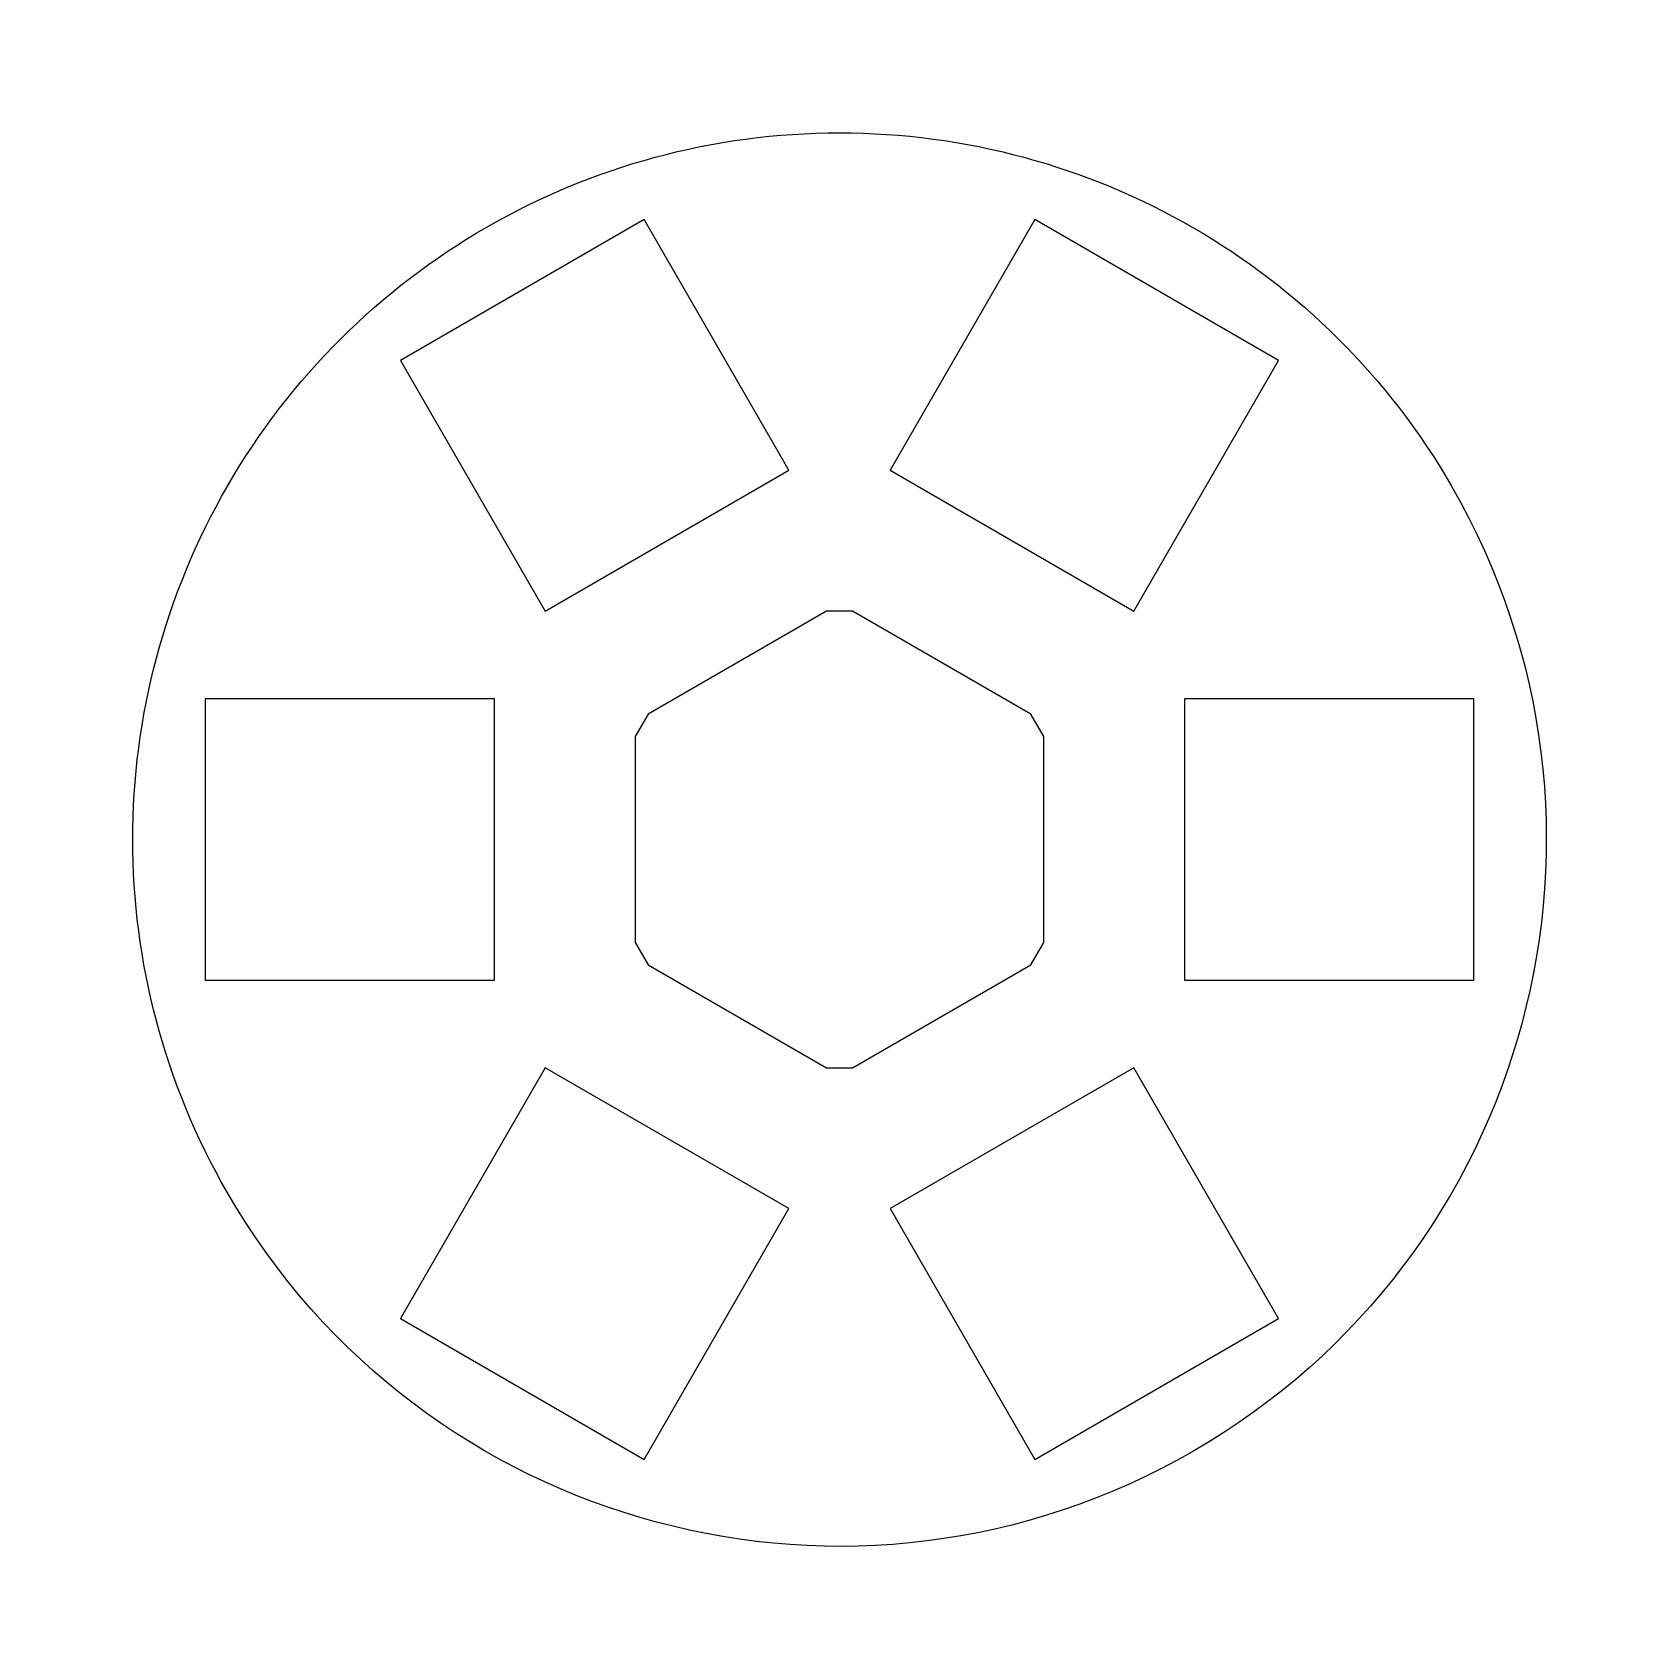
# Model space of a CAD drawing. Header units: millimetres. Extents: x 3277.7 to 3295.2, y 1716.3 to 1733.8.
import ezdxf

# ---------------------------------------------------------------- set-up
doc = ezdxf.new("R2010")
doc.units = ezdxf.units.MM

msp = doc.modelspace()

# ---------------------------------------------------------------- linework, layer by layer
at = {"color": 254, "true_color": 0xcad1ee, "extrusion": (-3.77686e-08, 7.80881e-17, -1)}
for p, q in [((3284.326, 1731.76, 462.543), (3281.687, 1730.236, 462.543)), ((3285.893, 1729.046, 462.543), (3284.326, 1731.76, 462.543)), ((3288.556, 1731.76, 462.543), (3286.989, 1729.046, 462.543)), ((3291.195, 1730.236, 462.543), (3288.556, 1731.76, 462.543)), ((3281.687, 1730.236, 462.543), (3283.254, 1727.522, 462.543)), ((3289.628, 1727.522, 462.543), (3291.195, 1730.236, 462.543)), ((3283.254, 1727.522, 462.543), (3285.893, 1729.046, 462.543)), ((3286.989, 1729.046, 462.543), (3289.628, 1727.522, 462.543)), ((3286.302, 1727.522, 462.543), (3284.369, 1726.406, 462.543)), ((3286.58, 1727.522, 462.543), (3286.302, 1727.522, 462.543)), ((3288.513, 1726.406, 462.543), (3286.58, 1727.522, 462.543)), ((3282.706, 1726.573, 462.543), (3279.572, 1726.573, 462.543)), ((3279.572, 1726.573, 462.543), (3279.572, 1723.525, 462.543)), ((3282.706, 1723.525, 462.543), (3282.706, 1726.573, 462.543)), ((3290.176, 1726.573, 462.543), (3290.176, 1723.525, 462.543)), ((3293.31, 1726.573, 462.543), (3290.176, 1726.573, 462.543)), ((3293.31, 1723.525, 462.543), (3293.31, 1726.573, 462.543)), ((3284.369, 1726.406, 462.543), (3284.23, 1726.165, 462.543)), ((3288.652, 1726.165, 462.543), (3288.513, 1726.406, 462.543)), ((3284.23, 1726.165, 462.543), (3284.23, 1723.933, 462.543)), ((3288.652, 1723.933, 462.543), (3288.652, 1726.165, 462.543)), ((3284.23, 1723.933, 462.543), (3284.369, 1723.692, 462.543)), ((3288.513, 1723.692, 462.543), (3288.652, 1723.933, 462.543)), ((3284.369, 1723.692, 462.543), (3286.302, 1722.577, 462.543)), ((3286.58, 1722.577, 462.543), (3288.513, 1723.692, 462.543)), ((3279.572, 1723.525, 462.543), (3282.706, 1723.525, 462.543)), ((3290.176, 1723.525, 462.543), (3293.31, 1723.525, 462.543)), ((3283.254, 1722.577, 462.543), (3281.687, 1719.862, 462.543)), ((3285.893, 1721.053, 462.543), (3283.254, 1722.577, 462.543)), ((3286.302, 1722.577, 462.543), (3286.58, 1722.577, 462.543)), ((3289.628, 1722.577, 462.543), (3286.989, 1721.053, 462.543)), ((3291.195, 1719.862, 462.543), (3289.628, 1722.577, 462.543)), ((3284.326, 1718.338, 462.543), (3285.893, 1721.053, 462.543)), ((3286.989, 1721.053, 462.543), (3288.556, 1718.338, 462.543)), ((3281.687, 1719.862, 462.543), (3284.326, 1718.338, 462.543)), ((3288.556, 1718.338, 462.543), (3291.195, 1719.862, 462.543))]:
    msp.add_line(p, q, dxfattribs=at)
for start, end in [(330, 150), (150, 330)]:
    msp.add_arc((-3286.441, 1725.049, -462.543), 7.651, start, end, dxfattribs=at)

doc.saveas('drawing.dxf')
